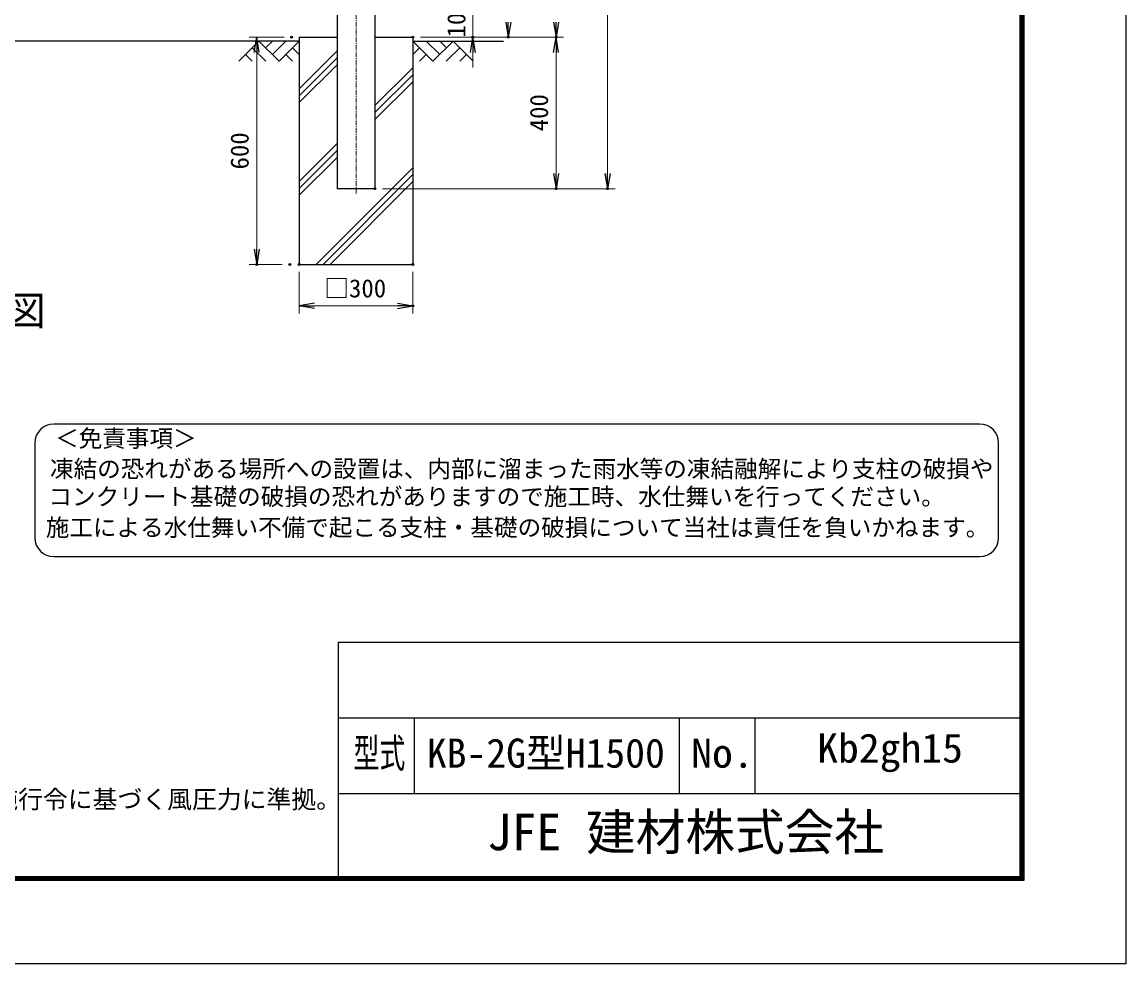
# Model space of a CAD drawing. Units: millimetres, scale not verified. Extents: x -4200 to 4200, y -2970 to 2970.
# Drawn here: x 1285 to 4200, y -2970 to -483 of the extents above; entities that cross this region are included whole.
import ezdxf
from ezdxf.enums import TextEntityAlignment as Align

# ---------------------------------------------------------------- set-up
doc = ezdxf.new("R2010")
doc.units = ezdxf.units.MM
doc.header["$LTSCALE"] = 10
doc.header["$PDMODE"] = 32
doc.header["$PDSIZE"] = 5
doc.linetypes.add('USER1', pattern=[2, 1.25, -0.25, 0.25, -0.25])
for name, color, linetype, lineweight in [('0-0_D-TTL-TXT', 7, 'Continuous', 25), ('0-1_D-TTL', 7, 'Continuous', 25), ('0-2_D-STR1', 1, 'Continuous', 25), ('0-3_D-BGD', 7, 'Continuous', 25), ('0-4_D-STR-DIM', 7, 'Continuous', 13), ('0-7_D-BMK', 2, 'USER1', 13), ('0-9_D-STR4', 7, 'Continuous', 25), ('0-A_D-DCR-HCH', 7, 'Continuous', 13)]:
    doc.layers.add(name, color=color, linetype=linetype, lineweight=lineweight)
doc.layers.add('0-5_0', color=7, linetype='Continuous')
doc.layers.add('0-6_DEFPOINTS', color=7, linetype='Continuous')
doc.styles.add('ＭＳ ゴシック', font='')
doc.styles.get('ＭＳ ゴシック').set_extended_font_data('MS Gothic')

# ---------------------------------------------------------------- blocks, each defined once
blk = doc.blocks.new('_Open')
at = {"layer": '0-5_0'}
blk.add_line((-10, 1.667), (0, 0), dxfattribs=at)
blk.add_lwpolyline([(-10, -1.667), (0, 0), (-10, 0)], dxfattribs=at)

msp = doc.modelspace()

# ---------------------------------------------------------------- linework, layer by layer
at = {"layer": '0-0_D-TTL-TXT', "color": 2}
for p, q in [((3813.91, -1544.28), (1368.36, -1544.28)), ((1318.36, -1594.28), (1318.36, -1844.28)), ((3863.91, -1844.28), (3863.91, -1594.28)), ((1368.36, -1894.28), (3813.91, -1894.28))]:
    msp.add_line(p, q, dxfattribs=at)
for centre, start, end in [((1368.36, -1594.28), 90, 180), ((3813.91, -1594.28), 0, 90), ((1368.36, -1844.28), 180, 270), ((3813.91, -1844.28), 270, 0)]:
    msp.add_arc(centre, 50, start, end, dxfattribs=at)
at = {"layer": '0-1_D-TTL'}
for p, q in [((2120, -2120), (2120, -2740)), ((2120, -2120), (3920, -2120)), ((2120, -2320), (3920, -2320)), ((2320, -2320), (2320, -2520)), ((3020, -2320), (3020, -2520)), ((3220, -2320), (3220, -2520)), ((2120, -2520), (3920, -2520))]:
    msp.add_line(p, q, dxfattribs=at)
at = {"layer": '0-1_D-TTL', "color": 2}
msp.add_lwpolyline([(-4200, 2970), (4200, 2970), (4200, -2970), (-4200, -2970)], close=True, dxfattribs=at)
at = {"layer": '0-1_D-TTL'}
for points in [[(-3930, 2750), (3930, 2750), (3930, -2750), (-3930, -2750)], [(-3927.5, 2747.5), (3927.5, 2747.5), (3927.5, -2747.5), (-3927.5, -2747.5)], [(-3925, 2745), (3925, 2745), (3925, -2745), (-3925, -2745)], [(-3922.5, 2742.5), (3922.5, 2742.5), (3922.5, -2742.5), (-3922.5, -2742.5)], [(-3920, 2740), (3920, 2740), (3920, -2740), (-3920, -2740)]]:
    msp.add_lwpolyline(points, close=True, dxfattribs=at)
at = {"layer": '0-2_D-STR1'}
for p, q in [((2116.7, 984.42), (2116.7, -922.58)), ((2216.7, 984.42), (2216.7, -922.58)), ((2216.7, -922.58), (2116.7, -922.58))]:
    msp.add_line(p, q, dxfattribs=at)
at = {"layer": '0-3_D-BGD'}
for p, q in [((2016.7, -532.58), (206.7, -532.58)), ((2316.7, -532.58), (2556.2, -532.58))]:
    msp.add_line(p, q, dxfattribs=at)
at = {"layer": '0-4_D-STR-DIM'}
for p, q in [((2830.82, 957.42), (2830.82, -882.58)), ((2475.45, -422.58), (2475.45, -522.58)), ((1976.7, -522.58), (1884.39, -522.58)), ((2336.7, -522.58), (2588.96, -522.58)), ((2336.7, -522.58), (2715.08, -522.58)), ((2336.7, -522.58), (2495.45, -522.58)), ((2336.7, -522.58), (2715.08, -522.58)), ((1904.39, -562.58), (1904.39, -1082.58)), ((2475.45, -562.58), (2475.45, -602.58)), ((2695.08, -562.58), (2695.08, -882.58)), ((2236.7, -922.58), (2850.82, -922.58)), ((2236.7, -922.58), (2715.08, -922.58)), ((1971.7, -1122.58), (1884.39, -1122.58)), ((2016.7, -1142.58), (2016.7, -1251.97)), ((2316.7, -1142.58), (2316.7, -1251.97)), ((2056.7, -1231.97), (2276.7, -1231.97))]:
    msp.add_line(p, q, dxfattribs=at)
at = {"layer": '0-6_DEFPOINTS'}
for p in [(1996.7, -522.58), (2316.7, -522.58), (2475.45, -522.58), (2568.96, -522.58), (2695.08, -522.58), (2216.7, -922.58), (2695.08, -922.58), (2830.82, -922.58), (1904.39, -1122.58), (1991.7, -1122.58), (2016.7, -1122.58), (2316.7, -1122.58), (2316.7, -1231.97)]:
    msp.add_point(p, dxfattribs=at)
at = {"layer": '0-7_D-BMK'}
msp.add_line((2166.7, 997.42), (2166.7, -935.58), dxfattribs=at)
at = {"layer": '0-9_D-STR4'}
for p, q in [((2016.7, -522.58), (2016.7, -1122.58)), ((2016.7, -522.58), (2116.7, -522.58)), ((2216.7, -522.58), (2316.7, -522.58)), ((2316.7, -522.58), (2316.7, -1122.58)), ((2016.7, -1122.58), (2316.7, -1122.58))]:
    msp.add_line(p, q, dxfattribs=at)
at = {"layer": '0-A_D-DCR-HCH'}
for p, q in [((1910.28, -532.58), (1857.07, -585.79)), ((1892.54, -550.32), (1928.18, -585.79)), ((1910.28, -532.58), (1963.49, -585.79)), ((1927.92, -550.41), (1945.75, -532.58)), ((1945.75, -568.06), (1981.23, -532.58)), ((1963.49, -585.79), (2016.7, -532.58)), ((1998.96, -550.32), (2016.7, -567.98)), ((2369.91, -585.79), (2316.7, -532.58)), ((2334.44, -550.32), (2316.7, -567.98)), ((2387.65, -568.06), (2352.18, -532.58)), ((2423.13, -532.58), (2369.91, -585.79)), ((2405.48, -550.41), (2387.65, -532.58)), ((2440.86, -550.32), (2405.23, -585.79)), ((2423.13, -532.58), (2476.34, -585.79)), ((1874.8, -568.06), (1892.62, -585.79)), ((1981.23, -568.06), (1999.05, -585.79)), ((2016.7, -658.61), (2116.7, -558.6)), ((2016.7, -676.99), (2116.7, -576.99)), ((2352.18, -568.06), (2334.36, -585.79)), ((2458.6, -568.06), (2440.78, -585.79)), ((2016.7, -695.38), (2116.7, -595.37)), ((2216.7, -703.29), (2316.7, -603.3)), ((2216.7, -721.68), (2316.7, -621.68)), ((2216.7, -740.06), (2316.7, -640.06)), ((2016.7, -903.3), (2116.7, -803.29)), ((2016.7, -921.68), (2116.7, -821.68)), ((2016.7, -940.06), (2116.7, -840.06)), ((2061.26, -1122.58), (2316.7, -867.14)), ((2079.65, -1122.58), (2316.7, -885.53)), ((2098.03, -1122.58), (2316.7, -903.91))]:
    msp.add_line(p, q, dxfattribs=at)

# ---------------------------------------------------------------- block references
at = {"layer": '0-4_D-STR-DIM', "xscale": 4, "yscale": 4}
for p, rotation in [((2568.96, -522.58), 270), ((2695.08, -522.58), 270), ((1904.39, -522.58), 90), ((2475.45, -522.58), 90), ((2695.08, -522.58), 90), ((2695.08, -922.58), 270), ((2830.82, -922.58), 270), ((1904.39, -1122.58), 270), ((2016.7, -1231.97), 180)]:
    msp.add_blockref('_Open', p, dxfattribs=dict(at, rotation=rotation))
msp.add_blockref('_Open', (2316.7, -1231.97), dxfattribs=at)

# ---------------------------------------------------------------- texts
at = {"layer": '0-0_D-TTL-TXT', "style": 'ＭＳ ゴシック'}
for s, height, p in [('正\u3000面\u3000図', 76.98, (822.13, -1306.16)), ('＜免責事項＞ \u3000\u3000', 45.67, (1372.06, -1618.46)), ('凍結の恐れがある場所への設置は、内部に溜まった雨水等の凍結融解により支柱の破損や', 45.67, (1358.54, -1698.95)), ('コンクリート基礎の破損の恐れがありますので施工時、水仕舞いを行ってください。', 45.67, (1354.43, -1772.38)), ('施工による水仕舞い不備で起こる支柱・基礎の破損について当社は責任を負いかねます。 ', 45.67, (1347.44, -1853.87)), ('KB-2G型H1500', 76.97, (2353.73, -2474.8)), ('（設計条件）風荷重：昭和57年改正 建築基準法・同施行令に基づく風圧力に準拠。', 48.09, (-332.45, -2573.6)), ('JFE 建材株式会社', 96.19, (2512.38, -2698.5))]:
    msp.add_text(s, height=height, dxfattribs=at).set_placement(p, align=Align.BOTTOM_LEFT)
for s, width, p in [('Kb2gh15', 1.05, (3384.67, -2461.47)), ('型式', 0.65, (2160.27, -2474.8)), ('No.', 1.05, (3052, -2474.8))]:
    msp.add_text(s, height=76.98, dxfattribs=dict(at, width=width)).set_placement(p, align=Align.BOTTOM_LEFT)
at = {"layer": '0-4_D-STR-DIM', "style": 'ＭＳ ゴシック'}
for s, p in [('100', (2470.07, -523.23)), ('400', (2688.33, -771.08)), ('600', (1897.65, -871.83))]:
    msp.add_text(s, height=48.09, rotation=90, dxfattribs=at).set_placement(p, align=Align.BOTTOM_LEFT)
msp.add_text('□300', height=48.09, dxfattribs=at).set_placement((2082.55, -1224.22), align=Align.BOTTOM_LEFT)

doc.saveas('drawing.dxf')
